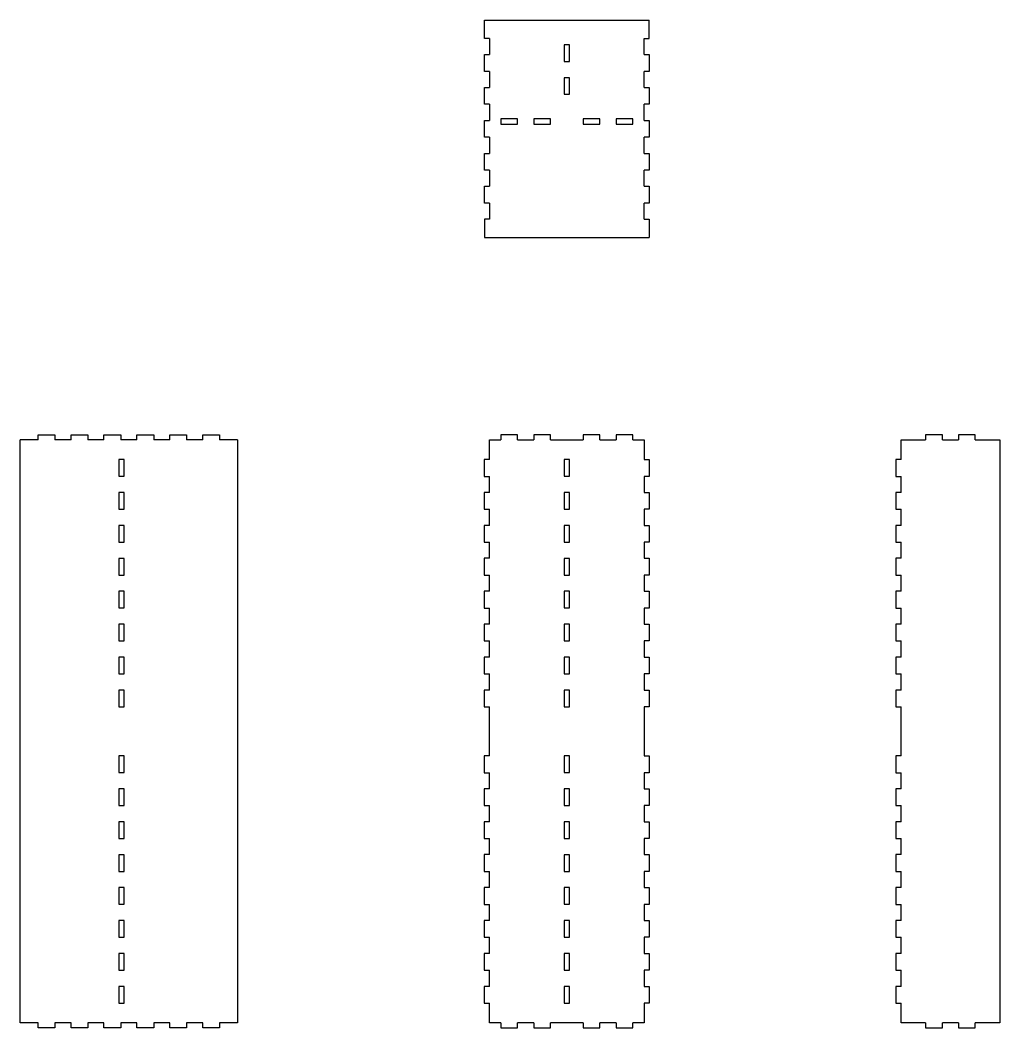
# Model space of a CAD drawing. Header units: millimetres. Extents: x -496 to 1263, y -526 to 432.
# Drawn here: x 668 to 1263, y -180 to 432 of the extents above; entities that cross this region are included whole.
import ezdxf

# ---------------------------------------------------------------- set-up
doc = ezdxf.new("R2010")
doc.units = ezdxf.units.MM
doc.layers.get('0').update_dxf_attribs({"lineweight": 25, "true_color": 0xffffff})

msp = doc.modelspace()

# ---------------------------------------------------------------- linework, layer by layer
for p, q in [((950, 420.9), (950, 432)), ((950, 432), (1050, 432)), ((1050, 420.9), (1050, 432)), ((953.1, 420.9), (950, 420.9)), ((953.1, 420.9), (953.1, 411.1)), ((1001.55, 417.05), (998.45, 417.05)), ((998.45, 417.05), (998.45, 406.95)), ((1001.55, 406.95), (1001.55, 417.05)), ((1046.9, 420.9), (1050, 420.9)), ((1046.9, 411.1), (1046.9, 420.9)), ((950, 400.9), (950, 411.1)), ((950, 411.1), (953.1, 411.1)), ((1046.9, 411.1), (1050, 411.1)), ((1050, 411.1), (1050, 400.9)), ((998.45, 406.95), (1001.55, 406.95)), ((953.1, 400.9), (950, 400.9)), ((953.1, 400.9), (953.1, 391.1)), ((1050, 400.9), (1046.9, 400.9)), ((1046.9, 391.1), (1046.9, 400.9)), ((1001.55, 397.05), (998.45, 397.05)), ((998.45, 397.05), (998.45, 386.95)), ((1001.55, 386.95), (1001.55, 397.05)), ((950, 380.9), (950, 391.1)), ((950, 391.1), (953.1, 391.1)), ((998.45, 386.95), (1001.55, 386.95)), ((1046.9, 391.1), (1050, 391.1)), ((1050, 391.1), (1050, 380.9)), ((953.1, 380.9), (950, 380.9)), ((953.1, 380.9), (953.1, 371.1)), ((1050, 380.9), (1046.9, 380.9)), ((1046.9, 371.1), (1046.9, 380.9)), ((950, 360.9), (950, 371.1)), ((950, 371.1), (953.1, 371.1)), ((970.05, 372), (959.95, 372)), ((959.95, 372), (959.95, 368.9)), ((959.95, 368.9), (970.05, 368.9)), ((970.05, 368.9), (970.05, 372)), ((990.05, 372), (979.95, 372)), ((979.95, 372), (979.95, 368.9)), ((979.95, 368.9), (990.05, 368.9)), ((990.05, 368.9), (990.05, 372)), ((1020.05, 372), (1009.95, 372)), ((1009.95, 372), (1009.95, 368.9)), ((1009.95, 368.9), (1020.05, 368.9)), ((1020.05, 368.9), (1020.05, 372)), ((1040.05, 372), (1029.95, 372)), ((1029.95, 372), (1029.95, 368.9)), ((1029.95, 368.9), (1040.05, 368.9)), ((1040.05, 368.9), (1040.05, 372)), ((1046.9, 371.1), (1050, 371.1)), ((1050, 371.1), (1050, 360.9)), ((953.1, 360.9), (950, 360.9)), ((953.1, 360.9), (953.1, 351.1)), ((1050, 360.9), (1046.9, 360.9)), ((1046.9, 351.1), (1046.9, 360.9)), ((950, 340.9), (950, 351.1)), ((950, 351.1), (953.1, 351.1)), ((1046.9, 351.1), (1050, 351.1)), ((1050, 351.1), (1050, 340.9)), ((953.1, 340.9), (950, 340.9)), ((953.1, 340.9), (953.1, 331.1)), ((1050, 340.9), (1046.9, 340.9)), ((1046.9, 331.1), (1046.9, 340.9)), ((950, 320.9), (950, 331.1)), ((950, 331.1), (953.1, 331.1)), ((1046.9, 331.1), (1050, 331.1)), ((1050, 331.1), (1050, 320.9)), ((953.1, 320.9), (950, 320.9)), ((953.1, 320.9), (953.1, 311.1)), ((1050, 320.9), (1046.9, 320.9)), ((1046.9, 311.1), (1046.9, 320.9)), ((953.1, 311.1), (950, 311.1)), ((950, 311.1), (950, 300)), ((1046.9, 311.1), (1050, 311.1)), ((1050, 311.1), (1050, 300)), ((950, 300), (1050, 300)), ((678.9, 177), (678.9, 180.1)), ((678.9, 180.1), (689.1, 180.1)), ((689.1, 180.1), (689.1, 177)), ((698.9, 177), (698.9, 180.1)), ((698.9, 180.1), (709.1, 180.1)), ((709.1, 180.1), (709.1, 177)), ((718.9, 177), (718.9, 180.1)), ((718.9, 180.1), (729.1, 180.1)), ((729.1, 180.1), (729.1, 177)), ((738.9, 177), (738.9, 180.1)), ((738.9, 180.1), (749.1, 180.1)), ((749.1, 180.1), (749.1, 177)), ((758.9, 177), (758.9, 180.1)), ((758.9, 180.1), (769.1, 180.1)), ((769.1, 180.1), (769.1, 177)), ((778.9, 177), (778.9, 180.1)), ((778.9, 180.1), (789.1, 180.1)), ((789.1, 180.1), (789.1, 177)), ((970.1, 180.1), (959.9, 180.1)), ((959.9, 180.1), (959.9, 177)), ((970.1, 177), (970.1, 180.1)), ((990.1, 180.1), (979.9, 180.1)), ((979.9, 180.1), (979.9, 177)), ((990.1, 177), (990.1, 180.1)), ((1020.1, 180.1), (1009.9, 180.1)), ((1009.9, 180.1), (1009.9, 177)), ((1020.1, 177), (1020.1, 180.1)), ((1040.1, 180.1), (1029.9, 180.1)), ((1029.9, 180.1), (1029.9, 177)), ((1040.1, 177), (1040.1, 180.1)), ((1228.1, 180.1), (1217.9, 180.1)), ((1217.9, 180.1), (1217.9, 177)), ((1228.1, 177), (1228.1, 180.1)), ((1248.1, 180.1), (1237.9, 180.1)), ((1237.9, 180.1), (1237.9, 177)), ((1248.1, 177), (1248.1, 180.1)), ((678.9, 177), (668, 177)), ((668, -177), (668, 177)), ((698.9, 177), (689.1, 177)), ((718.9, 177), (709.1, 177)), ((738.9, 177), (729.1, 177)), ((758.9, 177), (749.1, 177)), ((778.9, 177), (769.1, 177)), ((800, 177), (789.1, 177)), ((800, 177), (800, -177)), ((953, 165.1), (953, 177)), ((953, 177), (959.9, 177)), ((970.1, 177), (979.9, 177)), ((990.1, 177), (1009.9, 177)), ((1020.1, 177), (1029.9, 177)), ((1040.1, 177), (1047, 177)), ((1047, 177), (1047, 165.1)), ((1203, 165.1), (1203, 177)), ((1203, 177), (1217.9, 177)), ((1228.1, 177), (1237.9, 177)), ((1248.1, 177), (1263, 177)), ((1263, 177), (1263, -177)), ((731.1, 165.05), (728, 165.05)), ((728, 165.05), (728, 154.95)), ((731.1, 154.95), (731.1, 165.05)), ((953, 165.1), (949.9, 165.1)), ((949.9, 165.1), (949.9, 154.9)), ((1001.55, 165.05), (998.45, 165.05)), ((998.45, 165.05), (998.45, 154.95)), ((1001.55, 154.95), (1001.55, 165.05)), ((1047, 165.1), (1050.1, 165.1)), ((1050.1, 165.1), (1050.1, 154.9)), ((1203, 165.1), (1199.9, 165.1)), ((1199.9, 165.1), (1199.9, 154.9)), ((728, 154.95), (731.1, 154.95)), ((949.9, 154.9), (953, 154.9)), ((953, 145.1), (953, 154.9)), ((998.45, 154.95), (1001.55, 154.95)), ((1050.1, 154.9), (1047, 154.9)), ((1047, 154.9), (1047, 145.1)), ((1199.9, 154.9), (1203, 154.9)), ((1203, 145.1), (1203, 154.9)), ((731.1, 145.05), (728, 145.05)), ((728, 145.05), (728, 134.95)), ((731.1, 134.95), (731.1, 145.05)), ((953, 145.1), (949.9, 145.1)), ((949.9, 145.1), (949.9, 134.9)), ((1001.55, 145.05), (998.45, 145.05)), ((998.45, 145.05), (998.45, 134.95)), ((1001.55, 134.95), (1001.55, 145.05)), ((1047, 145.1), (1050.1, 145.1)), ((1050.1, 145.1), (1050.1, 134.9)), ((1203, 145.1), (1199.9, 145.1)), ((1199.9, 145.1), (1199.9, 134.9)), ((728, 134.95), (731.1, 134.95)), ((949.9, 134.9), (953, 134.9)), ((953, 125.1), (953, 134.9)), ((998.45, 134.95), (1001.55, 134.95)), ((1050.1, 134.9), (1047, 134.9)), ((1047, 134.9), (1047, 125.1)), ((1199.9, 134.9), (1203, 134.9)), ((1203, 125.1), (1203, 134.9)), ((731.1, 125.05), (728, 125.05)), ((728, 125.05), (728, 114.95)), ((731.1, 114.95), (731.1, 125.05)), ((953, 125.1), (949.9, 125.1)), ((949.9, 125.1), (949.9, 114.9)), ((1001.55, 125.05), (998.45, 125.05)), ((998.45, 125.05), (998.45, 114.95)), ((1001.55, 114.95), (1001.55, 125.05)), ((1047, 125.1), (1050.1, 125.1)), ((1050.1, 125.1), (1050.1, 114.9)), ((1203, 125.1), (1199.9, 125.1)), ((1199.9, 125.1), (1199.9, 114.9)), ((728, 114.95), (731.1, 114.95)), ((949.9, 114.9), (953, 114.9)), ((953, 105.1), (953, 114.9)), ((998.45, 114.95), (1001.55, 114.95)), ((1050.1, 114.9), (1047, 114.9)), ((1047, 114.9), (1047, 105.1)), ((1199.9, 114.9), (1203, 114.9)), ((1203, 105.1), (1203, 114.9)), ((731.1, 105.05), (728, 105.05)), ((728, 105.05), (728, 94.95)), ((731.1, 94.95), (731.1, 105.05)), ((953, 105.1), (949.9, 105.1)), ((949.9, 105.1), (949.9, 94.9)), ((1001.55, 105.05), (998.45, 105.05)), ((998.45, 105.05), (998.45, 94.95)), ((1001.55, 94.95), (1001.55, 105.05)), ((1047, 105.1), (1050.1, 105.1)), ((1050.1, 105.1), (1050.1, 94.9)), ((1203, 105.1), (1199.9, 105.1)), ((1199.9, 105.1), (1199.9, 94.9)), ((728, 94.95), (731.1, 94.95)), ((949.9, 94.9), (953, 94.9)), ((953, 85.1), (953, 94.9)), ((998.45, 94.95), (1001.55, 94.95)), ((1050.1, 94.9), (1047, 94.9)), ((1047, 94.9), (1047, 85.1)), ((1199.9, 94.9), (1203, 94.9)), ((1203, 85.1), (1203, 94.9)), ((731.1, 85.05), (728, 85.05)), ((728, 85.05), (728, 74.95)), ((731.1, 74.95), (731.1, 85.05)), ((953, 85.1), (949.9, 85.1)), ((949.9, 85.1), (949.9, 74.9)), ((1001.55, 85.05), (998.45, 85.05)), ((998.45, 85.05), (998.45, 74.95)), ((1001.55, 74.95), (1001.55, 85.05)), ((1047, 85.1), (1050.1, 85.1)), ((1050.1, 85.1), (1050.1, 74.9)), ((1203, 85.1), (1199.9, 85.1)), ((1199.9, 85.1), (1199.9, 74.9)), ((728, 74.95), (731.1, 74.95)), ((949.9, 74.9), (953, 74.9)), ((953, 65.1), (953, 74.9)), ((998.45, 74.95), (1001.55, 74.95)), ((1050.1, 74.9), (1047, 74.9)), ((1047, 74.9), (1047, 65.1)), ((1199.9, 74.9), (1203, 74.9)), ((1203, 65.1), (1203, 74.9)), ((731.1, 65.05), (728, 65.05)), ((728, 65.05), (728, 54.95)), ((731.1, 54.95), (731.1, 65.05)), ((953, 65.1), (949.9, 65.1)), ((949.9, 65.1), (949.9, 54.9)), ((1001.55, 65.05), (998.45, 65.05)), ((998.45, 65.05), (998.45, 54.95)), ((1001.55, 54.95), (1001.55, 65.05)), ((1047, 65.1), (1050.1, 65.1)), ((1050.1, 65.1), (1050.1, 54.9)), ((1203, 65.1), (1199.9, 65.1)), ((1199.9, 65.1), (1199.9, 54.9)), ((728, 54.95), (731.1, 54.95)), ((949.9, 54.9), (953, 54.9)), ((953, 45.1), (953, 54.9)), ((998.45, 54.95), (1001.55, 54.95)), ((1050.1, 54.9), (1047, 54.9)), ((1047, 54.9), (1047, 45.1)), ((1199.9, 54.9), (1203, 54.9)), ((1203, 45.1), (1203, 54.9)), ((731.1, 45.05), (728, 45.05)), ((728, 45.05), (728, 34.95)), ((731.1, 34.95), (731.1, 45.05)), ((953, 45.1), (949.9, 45.1)), ((949.9, 45.1), (949.9, 34.9)), ((1001.55, 45.05), (998.45, 45.05)), ((998.45, 45.05), (998.45, 34.95)), ((1001.55, 34.95), (1001.55, 45.05)), ((1047, 45.1), (1050.1, 45.1)), ((1050.1, 45.1), (1050.1, 34.9)), ((1203, 45.1), (1199.9, 45.1)), ((1199.9, 45.1), (1199.9, 34.9)), ((728, 34.95), (731.1, 34.95)), ((949.9, 34.9), (953, 34.9)), ((953, 25.1), (953, 34.9)), ((998.45, 34.95), (1001.55, 34.95)), ((1050.1, 34.9), (1047, 34.9)), ((1047, 34.9), (1047, 25.1)), ((1199.9, 34.9), (1203, 34.9)), ((1203, 25.1), (1203, 34.9)), ((731.1, 25.05), (728, 25.05)), ((728, 25.05), (728, 14.95)), ((731.1, 14.95), (731.1, 25.05)), ((953, 25.1), (949.9, 25.1)), ((949.9, 25.1), (949.9, 14.9)), ((1001.55, 25.05), (998.45, 25.05)), ((998.45, 25.05), (998.45, 14.95)), ((1001.55, 14.95), (1001.55, 25.05)), ((1047, 25.1), (1050.1, 25.1)), ((1050.1, 25.1), (1050.1, 14.9)), ((1203, 25.1), (1199.9, 25.1)), ((1199.9, 25.1), (1199.9, 14.9)), ((728, 14.95), (731.1, 14.95)), ((949.9, 14.9), (953, 14.9)), ((953, -14.9), (953, 14.9)), ((998.45, 14.95), (1001.55, 14.95)), ((1050.1, 14.9), (1047, 14.9)), ((1047, 14.9), (1047, -14.9)), ((1199.9, 14.9), (1203, 14.9)), ((1203, -14.9), (1203, 14.9)), ((731.1, -14.95), (728, -14.95)), ((728, -14.95), (728, -25.05)), ((731.1, -25.05), (731.1, -14.95)), ((953, -14.9), (949.9, -14.9)), ((949.9, -14.9), (949.9, -25.1)), ((1001.55, -14.95), (998.45, -14.95)), ((998.45, -14.95), (998.45, -25.05)), ((1001.55, -25.05), (1001.55, -14.95)), ((1047, -14.9), (1050.1, -14.9)), ((1050.1, -14.9), (1050.1, -25.1)), ((1203, -14.9), (1199.9, -14.9)), ((1199.9, -14.9), (1199.9, -25.1)), ((728, -25.05), (731.1, -25.05)), ((949.9, -25.1), (953, -25.1)), ((953, -34.9), (953, -25.1)), ((998.45, -25.05), (1001.55, -25.05)), ((1050.1, -25.1), (1047, -25.1)), ((1047, -25.1), (1047, -34.9)), ((1199.9, -25.1), (1203, -25.1)), ((1203, -34.9), (1203, -25.1)), ((731.1, -34.95), (728, -34.95)), ((728, -34.95), (728, -45.05)), ((731.1, -45.05), (731.1, -34.95)), ((953, -34.9), (949.9, -34.9)), ((949.9, -34.9), (949.9, -45.1)), ((1001.55, -34.95), (998.45, -34.95)), ((998.45, -34.95), (998.45, -45.05)), ((1001.55, -45.05), (1001.55, -34.95)), ((1047, -34.9), (1050.1, -34.9)), ((1050.1, -34.9), (1050.1, -45.1)), ((1203, -34.9), (1199.9, -34.9)), ((1199.9, -34.9), (1199.9, -45.1)), ((728, -45.05), (731.1, -45.05)), ((949.9, -45.1), (953, -45.1)), ((953, -54.9), (953, -45.1)), ((998.45, -45.05), (1001.55, -45.05)), ((1050.1, -45.1), (1047, -45.1)), ((1047, -45.1), (1047, -54.9)), ((1199.9, -45.1), (1203, -45.1)), ((1203, -54.9), (1203, -45.1)), ((731.1, -54.95), (728, -54.95)), ((728, -54.95), (728, -65.05)), ((731.1, -65.05), (731.1, -54.95)), ((953, -54.9), (949.9, -54.9)), ((949.9, -54.9), (949.9, -65.1)), ((1001.55, -54.95), (998.45, -54.95)), ((998.45, -54.95), (998.45, -65.05)), ((1001.55, -65.05), (1001.55, -54.95)), ((1047, -54.9), (1050.1, -54.9)), ((1050.1, -54.9), (1050.1, -65.1)), ((1203, -54.9), (1199.9, -54.9)), ((1199.9, -54.9), (1199.9, -65.1)), ((728, -65.05), (731.1, -65.05)), ((949.9, -65.1), (953, -65.1)), ((953, -74.9), (953, -65.1)), ((998.45, -65.05), (1001.55, -65.05)), ((1050.1, -65.1), (1047, -65.1)), ((1047, -65.1), (1047, -74.9)), ((1199.9, -65.1), (1203, -65.1)), ((1203, -74.9), (1203, -65.1)), ((731.1, -74.95), (728, -74.95)), ((728, -74.95), (728, -85.05)), ((731.1, -85.05), (731.1, -74.95)), ((953, -74.9), (949.9, -74.9)), ((949.9, -74.9), (949.9, -85.1)), ((1001.55, -74.95), (998.45, -74.95)), ((998.45, -74.95), (998.45, -85.05)), ((1001.55, -85.05), (1001.55, -74.95)), ((1047, -74.9), (1050.1, -74.9)), ((1050.1, -74.9), (1050.1, -85.1)), ((1203, -74.9), (1199.9, -74.9)), ((1199.9, -74.9), (1199.9, -85.1)), ((728, -85.05), (731.1, -85.05)), ((949.9, -85.1), (953, -85.1)), ((953, -94.9), (953, -85.1)), ((998.45, -85.05), (1001.55, -85.05)), ((1050.1, -85.1), (1047, -85.1)), ((1047, -85.1), (1047, -94.9)), ((1199.9, -85.1), (1203, -85.1)), ((1203, -94.9), (1203, -85.1)), ((731.1, -94.95), (728, -94.95)), ((728, -94.95), (728, -105.05)), ((731.1, -105.05), (731.1, -94.95)), ((953, -94.9), (949.9, -94.9)), ((949.9, -94.9), (949.9, -105.1)), ((1001.55, -94.95), (998.45, -94.95)), ((998.45, -94.95), (998.45, -105.05)), ((1001.55, -105.05), (1001.55, -94.95)), ((1047, -94.9), (1050.1, -94.9)), ((1050.1, -94.9), (1050.1, -105.1)), ((1203, -94.9), (1199.9, -94.9)), ((1199.9, -94.9), (1199.9, -105.1)), ((728, -105.05), (731.1, -105.05)), ((949.9, -105.1), (953, -105.1)), ((953, -114.9), (953, -105.1)), ((998.45, -105.05), (1001.55, -105.05)), ((1050.1, -105.1), (1047, -105.1)), ((1047, -105.1), (1047, -114.9)), ((1199.9, -105.1), (1203, -105.1)), ((1203, -114.9), (1203, -105.1)), ((731.1, -114.95), (728, -114.95)), ((728, -114.95), (728, -125.05)), ((731.1, -125.05), (731.1, -114.95)), ((953, -114.9), (949.9, -114.9)), ((949.9, -114.9), (949.9, -125.1)), ((1001.55, -114.95), (998.45, -114.95)), ((998.45, -114.95), (998.45, -125.05)), ((1001.55, -125.05), (1001.55, -114.95)), ((1047, -114.9), (1050.1, -114.9)), ((1050.1, -114.9), (1050.1, -125.1)), ((1203, -114.9), (1199.9, -114.9)), ((1199.9, -114.9), (1199.9, -125.1)), ((728, -125.05), (731.1, -125.05)), ((949.9, -125.1), (953, -125.1)), ((953, -134.9), (953, -125.1)), ((998.45, -125.05), (1001.55, -125.05)), ((1050.1, -125.1), (1047, -125.1)), ((1047, -125.1), (1047, -134.9)), ((1199.9, -125.1), (1203, -125.1)), ((1203, -134.9), (1203, -125.1)), ((731.1, -134.95), (728, -134.95)), ((728, -134.95), (728, -145.05)), ((731.1, -145.05), (731.1, -134.95)), ((953, -134.9), (949.9, -134.9)), ((949.9, -134.9), (949.9, -145.1)), ((1001.55, -134.95), (998.45, -134.95)), ((998.45, -134.95), (998.45, -145.05)), ((1001.55, -145.05), (1001.55, -134.95)), ((1047, -134.9), (1050.1, -134.9)), ((1050.1, -134.9), (1050.1, -145.1)), ((1203, -134.9), (1199.9, -134.9)), ((1199.9, -134.9), (1199.9, -145.1)), ((728, -145.05), (731.1, -145.05)), ((949.9, -145.1), (953, -145.1)), ((953, -154.9), (953, -145.1)), ((998.45, -145.05), (1001.55, -145.05)), ((1050.1, -145.1), (1047, -145.1)), ((1047, -145.1), (1047, -154.9)), ((1199.9, -145.1), (1203, -145.1)), ((1203, -154.9), (1203, -145.1)), ((731.1, -154.95), (728, -154.95)), ((728, -154.95), (728, -165.05)), ((731.1, -165.05), (731.1, -154.95)), ((953, -154.9), (949.9, -154.9)), ((949.9, -154.9), (949.9, -165.1)), ((1001.55, -154.95), (998.45, -154.95)), ((998.45, -154.95), (998.45, -165.05)), ((1001.55, -165.05), (1001.55, -154.95)), ((1047, -154.9), (1050.1, -154.9)), ((1050.1, -154.9), (1050.1, -165.1)), ((1203, -154.9), (1199.9, -154.9)), ((1199.9, -154.9), (1199.9, -165.1)), ((728, -165.05), (731.1, -165.05)), ((949.9, -165.1), (953, -165.1)), ((953, -177), (953, -165.1)), ((998.45, -165.05), (1001.55, -165.05)), ((1050.1, -165.1), (1047, -165.1)), ((1047, -165.1), (1047, -177)), ((1199.9, -165.1), (1203, -165.1)), ((1203, -177), (1203, -165.1)), ((678.9, -177), (668, -177)), ((678.9, -180.1), (678.9, -177)), ((689.1, -177), (689.1, -180.1)), ((698.9, -177), (689.1, -177)), ((698.9, -180.1), (698.9, -177)), ((709.1, -177), (709.1, -180.1)), ((718.9, -177), (709.1, -177)), ((718.9, -180.1), (718.9, -177)), ((729.1, -177), (729.1, -180.1)), ((738.9, -177), (729.1, -177)), ((738.9, -180.1), (738.9, -177)), ((749.1, -177), (749.1, -180.1)), ((758.9, -177), (749.1, -177)), ((758.9, -180.1), (758.9, -177)), ((769.1, -177), (769.1, -180.1)), ((778.9, -177), (769.1, -177)), ((778.9, -180.1), (778.9, -177)), ((789.1, -177), (789.1, -180.1)), ((800, -177), (789.1, -177)), ((959.9, -177), (953, -177)), ((959.9, -177), (959.9, -180.1)), ((970.1, -180.1), (970.1, -177)), ((979.9, -177), (970.1, -177)), ((979.9, -177), (979.9, -180.1)), ((990.1, -180.1), (990.1, -177)), ((1009.9, -177), (990.1, -177)), ((1009.9, -177), (1009.9, -180.1)), ((1020.1, -180.1), (1020.1, -177)), ((1029.9, -177), (1020.1, -177)), ((1029.9, -177), (1029.9, -180.1)), ((1040.1, -180.1), (1040.1, -177)), ((1047, -177), (1040.1, -177)), ((1217.9, -177), (1203, -177)), ((1217.9, -177), (1217.9, -180.1)), ((1228.1, -180.1), (1228.1, -177)), ((1237.9, -177), (1228.1, -177)), ((1237.9, -177), (1237.9, -180.1)), ((1248.1, -180.1), (1248.1, -177)), ((1263, -177), (1248.1, -177)), ((689.1, -180.1), (678.9, -180.1)), ((709.1, -180.1), (698.9, -180.1)), ((729.1, -180.1), (718.9, -180.1)), ((749.1, -180.1), (738.9, -180.1)), ((769.1, -180.1), (758.9, -180.1)), ((789.1, -180.1), (778.9, -180.1)), ((959.9, -180.1), (970.1, -180.1)), ((979.9, -180.1), (990.1, -180.1)), ((1009.9, -180.1), (1020.1, -180.1)), ((1029.9, -180.1), (1040.1, -180.1)), ((1217.9, -180.1), (1228.1, -180.1)), ((1237.9, -180.1), (1248.1, -180.1))]:
    msp.add_line(p, q)

doc.saveas('drawing.dxf')
